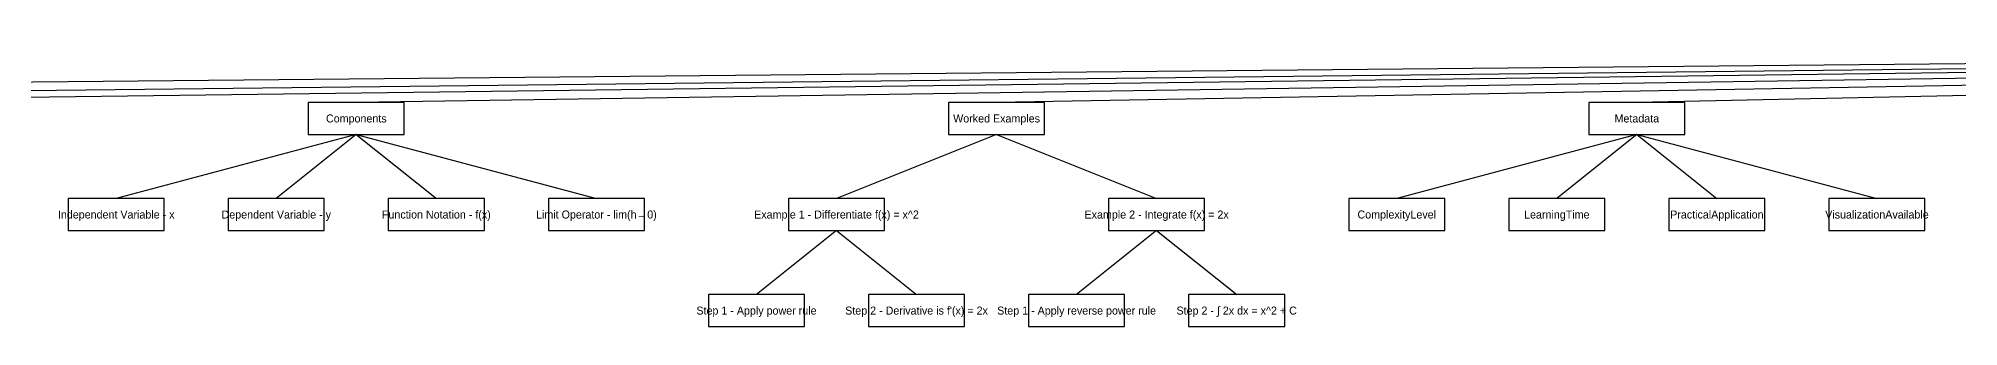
# Model space of a CAD drawing. Header units: metres. Extents: x -45 to 5116, y -125 to 5.
# Drawn here: x 926 to 1526, y -95 to -5 of the extents above; entities that cross this region are included whole.
import ezdxf
from ezdxf.enums import TextEntityAlignment as Align

# ---------------------------------------------------------------- set-up
doc = ezdxf.new("R2010")
doc.units = ezdxf.units.M

msp = doc.modelspace()

# ---------------------------------------------------------------- linework, layer by layer
at = {"color": 3}
for p, q in [((2362, -5), (250, -25)), ((2362, -5), (600, -25)), ((2362, -5), (800, -25)), ((2362, -5), (1025, -25)), ((2362, -5), (1225, -25)), ((2362, -5), (1425, -25)), ((1025, -35), (950, -55)), ((1025, -35), (1000, -55)), ((1025, -35), (1050, -55)), ((1025, -35), (1100, -55)), ((1225, -35), (1175, -55)), ((1225, -35), (1275, -55)), ((1425, -35), (1350, -55)), ((1425, -35), (1400, -55)), ((1425, -35), (1450, -55)), ((1425, -35), (1500, -55)), ((1175, -65), (1150, -85)), ((1175, -65), (1200, -85)), ((1275, -65), (1250, -85)), ((1275, -65), (1300, -85))]:
    msp.add_line(p, q, dxfattribs=at)
at = {"color": 7}
for points in [[(1010, -35), (1040, -35), (1040, -25), (1010, -25)], [(1210, -35), (1240, -35), (1240, -25), (1210, -25)], [(1410, -35), (1440, -35), (1440, -25), (1410, -25)], [(935, -65), (965, -65), (965, -55), (935, -55)], [(985, -65), (1015, -65), (1015, -55), (985, -55)], [(1035, -65), (1065, -65), (1065, -55), (1035, -55)], [(1085, -65), (1115, -65), (1115, -55), (1085, -55)], [(1160, -65), (1190, -65), (1190, -55), (1160, -55)], [(1260, -65), (1290, -65), (1290, -55), (1260, -55)], [(1335, -65), (1365, -65), (1365, -55), (1335, -55)], [(1385, -65), (1415, -65), (1415, -55), (1385, -55)], [(1435, -65), (1465, -65), (1465, -55), (1435, -55)], [(1485, -65), (1515, -65), (1515, -55), (1485, -55)], [(1135, -95), (1165, -95), (1165, -85), (1135, -85)], [(1185, -95), (1215, -95), (1215, -85), (1185, -85)], [(1235, -95), (1265, -95), (1265, -85), (1235, -85)], [(1285, -95), (1315, -95), (1315, -85), (1285, -85)]]:
    msp.add_lwpolyline(points, close=True, dxfattribs=at)

# ---------------------------------------------------------------- texts
at = {"color": 5}
for s, p in [('Components', (1025, -30)), ('Worked Examples', (1225, -30)), ('Metadata', (1425, -30)), ('Independent Variable - x', (950, -60)), ('Dependent Variable - y', (1000, -60)), ('Function Notation - f(x)', (1050, -60)), ('Limit Operator - lim(h→0)', (1100, -60)), ('Example 1 - Differentiate f(x) = x^2', (1175, -60)), ('Example 2 - Integrate f(x) = 2x', (1275, -60)), ('ComplexityLevel', (1350, -60)), ('LearningTime', (1400, -60)), ('PracticalApplication', (1450, -60)), ('VisualizationAvailable', (1500, -60)), ('Step 1 - Apply power rule', (1150, -90)), ("Step 2 - Derivative is f'(x) = 2x", (1200, -90)), ('Step 1 - Apply reverse power rule', (1250, -90)), ('Step 2 - ∫ 2x dx = x^2 + C', (1300, -90))]:
    msp.add_text(s, height=2.5, dxfattribs=at).set_placement(p, align=Align.MIDDLE_CENTER)

doc.saveas('drawing.dxf')
